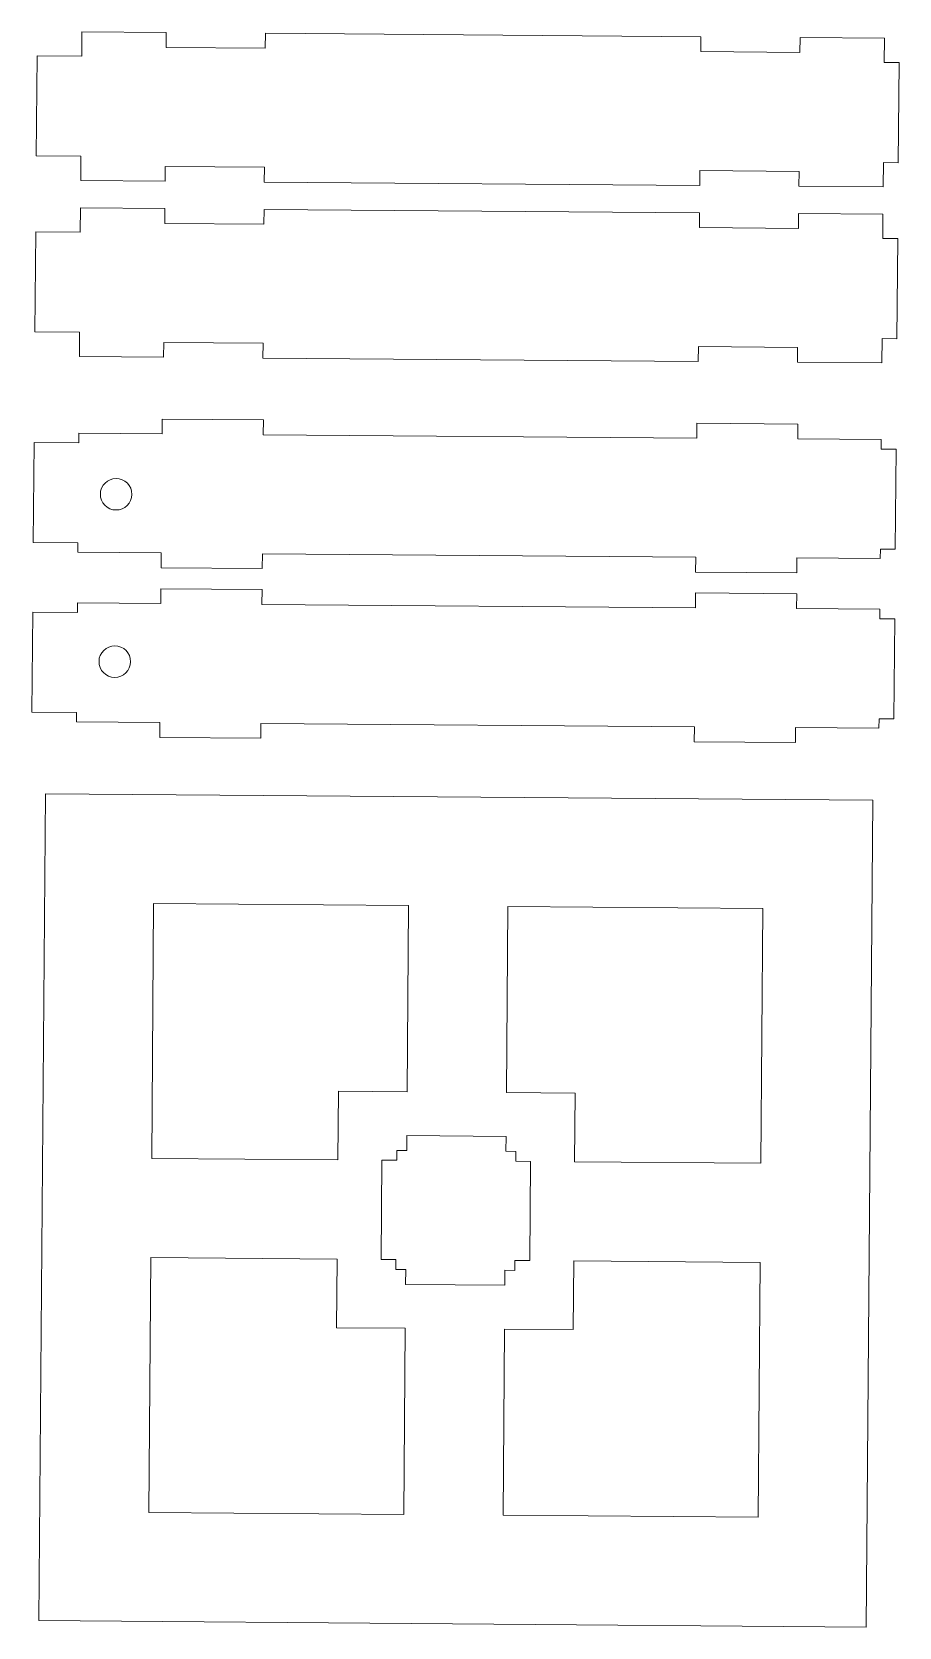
# Model space of a CAD drawing. Header units: inches. Extents: x -2.95 to 3.29, y -5.05 to 4.57.
# Drawn here: x 0.81 to 3.257, y -5.051 to -0.547 of the extents above; entities that cross this region are included whole.
import ezdxf

# ---------------------------------------------------------------- set-up
doc = ezdxf.new("R2010")
doc.units = ezdxf.units.IN
doc.header["$MEASUREMENT"] = 0
doc.layers.add('Katman 1', color=7, linetype='Continuous')

msp = doc.modelspace()

# ---------------------------------------------------------------- linework, layer by layer
at = {"layer": 'Katman 1', "color": 250, "lineweight": 9}
for points in [[(0.9507, -0.5466), (0.9507, -0.5466), (0.9501, -0.6152), (0.9501, -0.6152)], [(1.1886, -0.5484), (1.1886, -0.5484), (0.9507, -0.5466), (0.9507, -0.5466)], [(1.1883, -0.5904), (1.1883, -0.5904), (1.1886, -0.5484), (1.1886, -0.5484)], [(1.4686, -0.5506), (1.4686, -0.5506), (1.4683, -0.5926), (1.4683, -0.5926)], [(2.6974, -0.5603), (2.6974, -0.5603), (1.4686, -0.5506), (1.4686, -0.5506)], [(2.697, -0.6023), (2.697, -0.6023), (2.6974, -0.5603), (2.6974, -0.5603)], [(2.9773, -0.5625), (2.9773, -0.5625), (2.977, -0.6045), (2.977, -0.6045)], [(3.2153, -0.5643), (3.2153, -0.5643), (2.9773, -0.5625), (2.9773, -0.5625)], [(3.2148, -0.633), (3.2148, -0.633), (3.2153, -0.5643), (3.2153, -0.5643)], [(0.8242, -0.6142), (0.8242, -0.6142), (0.822, -0.8969), (0.822, -0.8969)], [(0.9501, -0.6152), (0.9501, -0.6152), (0.8242, -0.6142), (0.8242, -0.6142)], [(1.4683, -0.5926), (1.4683, -0.5926), (1.1883, -0.5904), (1.1883, -0.5904)], [(2.977, -0.6045), (2.977, -0.6045), (2.697, -0.6023), (2.697, -0.6023)], [(3.2568, -0.6333), (3.2568, -0.6333), (3.2148, -0.633), (3.2148, -0.633)], [(3.2546, -0.916), (3.2546, -0.916), (3.2568, -0.6333), (3.2568, -0.6333)], [(0.822, -0.8969), (0.822, -0.8969), (0.9479, -0.8979), (0.9479, -0.8979)], [(0.9479, -0.8979), (0.9479, -0.8979), (0.9474, -0.9666), (0.9474, -0.9666)], [(1.1853, -0.9684), (1.1853, -0.9684), (1.1857, -0.9264), (1.1857, -0.9264)], [(1.1857, -0.9264), (1.1857, -0.9264), (1.4657, -0.9286), (1.4657, -0.9286)], [(1.4657, -0.9286), (1.4657, -0.9286), (1.4653, -0.9706), (1.4653, -0.9706)], [(2.6941, -0.9803), (2.6941, -0.9803), (2.6944, -0.9382), (2.6944, -0.9382)], [(2.6944, -0.9382), (2.6944, -0.9382), (2.9744, -0.9404), (2.9744, -0.9404)], [(2.9744, -0.9404), (2.9744, -0.9404), (2.974, -0.9825), (2.974, -0.9825)], [(3.212, -0.9843), (3.212, -0.9843), (3.2126, -0.9157), (3.2126, -0.9157)], [(3.2126, -0.9157), (3.2126, -0.9157), (3.2546, -0.916), (3.2546, -0.916)], [(0.9474, -0.9666), (0.9474, -0.9666), (1.1853, -0.9684), (1.1853, -0.9684)], [(1.4653, -0.9706), (1.4653, -0.9706), (2.6941, -0.9803), (2.6941, -0.9803)], [(2.974, -0.9825), (2.974, -0.9825), (3.212, -0.9843), (3.212, -0.9843)], [(0.9462, -1.1121), (0.9462, -1.1121), (0.9468, -1.0435), (0.9468, -1.0435)], [(0.9468, -1.0435), (0.9468, -1.0435), (1.1847, -1.0454), (1.1847, -1.0454)], [(1.1847, -1.0454), (1.1847, -1.0454), (1.1844, -1.0874), (1.1844, -1.0874)], [(1.4644, -1.0896), (1.4644, -1.0896), (1.4647, -1.0476), (1.4647, -1.0476)], [(1.4647, -1.0476), (1.4647, -1.0476), (2.6935, -1.0572), (2.6935, -1.0572)], [(2.6935, -1.0572), (2.6935, -1.0572), (2.6931, -1.0992), (2.6931, -1.0992)], [(2.9731, -1.1014), (2.9731, -1.1014), (2.9734, -1.0594), (2.9734, -1.0594)], [(2.9734, -1.0594), (2.9734, -1.0594), (3.2114, -1.0613), (3.2114, -1.0613)], [(3.2114, -1.0613), (3.2114, -1.0613), (3.2109, -1.1299), (3.2109, -1.1299)], [(0.8181, -1.3939), (0.8181, -1.3939), (0.8203, -1.1112), (0.8203, -1.1112)], [(0.8203, -1.1112), (0.8203, -1.1112), (0.9462, -1.1121), (0.9462, -1.1121)], [(1.1844, -1.0874), (1.1844, -1.0874), (1.4644, -1.0896), (1.4644, -1.0896)], [(2.6931, -1.0992), (2.6931, -1.0992), (2.9731, -1.1014), (2.9731, -1.1014)], [(3.2109, -1.1299), (3.2109, -1.1299), (3.2529, -1.1302), (3.2529, -1.1302)], [(3.2529, -1.1302), (3.2529, -1.1302), (3.2507, -1.413), (3.2507, -1.413)], [(0.944, -1.3949), (0.944, -1.3949), (0.8181, -1.3939), (0.8181, -1.3939)], [(0.9435, -1.4635), (0.9435, -1.4635), (0.944, -1.3949), (0.944, -1.3949)], [(1.1818, -1.4234), (1.1818, -1.4234), (1.1814, -1.4654), (1.1814, -1.4654)], [(1.4618, -1.4256), (1.4618, -1.4256), (1.1818, -1.4234), (1.1818, -1.4234)], [(1.4614, -1.4676), (1.4614, -1.4676), (1.4618, -1.4256), (1.4618, -1.4256)], [(2.6905, -1.4352), (2.6905, -1.4352), (2.6902, -1.4772), (2.6902, -1.4772)], [(2.9705, -1.4374), (2.9705, -1.4374), (2.6905, -1.4352), (2.6905, -1.4352)], [(2.9701, -1.4794), (2.9701, -1.4794), (2.9705, -1.4374), (2.9705, -1.4374)], [(3.2087, -1.4127), (3.2087, -1.4127), (3.2081, -1.4813), (3.2081, -1.4813)], [(3.2507, -1.413), (3.2507, -1.413), (3.2087, -1.4127), (3.2087, -1.4127)], [(1.1814, -1.4654), (1.1814, -1.4654), (0.9435, -1.4635), (0.9435, -1.4635)], [(2.6902, -1.4772), (2.6902, -1.4772), (1.4614, -1.4676), (1.4614, -1.4676)], [(3.2081, -1.4813), (3.2081, -1.4813), (2.9701, -1.4794), (2.9701, -1.4794)], [(1.1773, -1.64), (1.1773, -1.64), (1.177, -1.682), (1.177, -1.682)], [(1.4629, -1.6422), (1.4629, -1.6422), (1.1773, -1.64), (1.1773, -1.64)], [(1.4625, -1.6842), (1.4625, -1.6842), (1.4629, -1.6422), (1.4629, -1.6422)], [(2.686, -1.6518), (2.686, -1.6518), (2.6857, -1.6938), (2.6857, -1.6938)], [(2.9715, -1.654), (2.9715, -1.654), (2.686, -1.6518), (2.686, -1.6518)], [(2.9712, -1.696), (2.9712, -1.696), (2.9715, -1.654), (2.9715, -1.654)], [(0.8156, -1.7057), (0.8156, -1.7057), (0.8134, -1.9885), (0.8134, -1.9885)], [(0.9416, -1.7067), (0.9416, -1.7067), (0.8156, -1.7057), (0.8156, -1.7057)], [(0.9418, -1.6801), (0.9418, -1.6801), (0.9416, -1.7067), (0.9416, -1.7067)], [(1.177, -1.682), (1.177, -1.682), (0.9418, -1.6801), (0.9418, -1.6801)], [(2.6857, -1.6938), (2.6857, -1.6938), (1.4625, -1.6842), (1.4625, -1.6842)], [(3.2064, -1.6979), (3.2064, -1.6979), (2.9712, -1.696), (2.9712, -1.696)], [(3.2062, -1.7245), (3.2062, -1.7245), (3.2064, -1.6979), (3.2064, -1.6979)], [(3.2482, -1.7248), (3.2482, -1.7248), (3.2062, -1.7245), (3.2062, -1.7245)], [(3.246, -2.0076), (3.246, -2.0076), (3.2482, -1.7248), (3.2482, -1.7248)], [(1.0027, -1.8518), (1.0027, -1.8518), (1.0035, -1.843), (1.0035, -1.843)], [(1.0035, -1.843), (1.0035, -1.843), (1.0064, -1.8346), (1.0064, -1.8346)], [(1.0064, -1.8346), (1.0064, -1.8346), (1.0103, -1.8269), (1.0103, -1.8269)], [(1.0103, -1.8269), (1.0103, -1.8269), (1.0159, -1.8207), (1.0159, -1.8207)], [(1.0159, -1.8207), (1.0159, -1.8207), (1.0226, -1.8152), (1.0226, -1.8152)], [(1.0226, -1.8152), (1.0226, -1.8152), (1.03, -1.811), (1.03, -1.811)], [(1.03, -1.811), (1.03, -1.811), (1.0384, -1.8086), (1.0384, -1.8086)], [(1.0384, -1.8086), (1.0384, -1.8086), (1.0475, -1.8077), (1.0475, -1.8077)], [(1.0475, -1.8077), (1.0475, -1.8077), (1.0563, -1.8088), (1.0563, -1.8088)], [(1.0563, -1.8088), (1.0563, -1.8088), (1.0647, -1.8113), (1.0647, -1.8113)], [(1.0647, -1.8113), (1.0647, -1.8113), (1.0723, -1.8156), (1.0723, -1.8156)], [(1.0723, -1.8156), (1.0723, -1.8156), (1.0789, -1.8212), (1.0789, -1.8212)], [(1.0789, -1.8212), (1.0789, -1.8212), (1.0841, -1.8275), (1.0841, -1.8275)], [(1.0841, -1.8275), (1.0841, -1.8275), (1.0883, -1.8353), (1.0883, -1.8353)], [(1.0883, -1.8353), (1.0883, -1.8353), (1.0906, -1.8437), (1.0906, -1.8437)], [(1.0906, -1.8437), (1.0906, -1.8437), (1.0916, -1.8525), (1.0916, -1.8525)], [(1.0034, -1.8608), (1.0034, -1.8608), (1.0027, -1.8518), (1.0027, -1.8518)], [(1.0061, -1.8693), (1.0061, -1.8693), (1.0034, -1.8608), (1.0034, -1.8608)], [(1.0099, -1.8766), (1.0099, -1.8766), (1.0061, -1.8693), (1.0061, -1.8693)], [(1.0154, -1.8833), (1.0154, -1.8833), (1.0099, -1.8766), (1.0099, -1.8766)], [(1.022, -1.889), (1.022, -1.889), (1.0154, -1.8833), (1.0154, -1.8833)], [(1.0294, -1.8929), (1.0294, -1.8929), (1.022, -1.889), (1.022, -1.889)], [(1.0717, -1.8894), (1.0717, -1.8894), (1.064, -1.8932), (1.064, -1.8932)], [(1.0784, -1.8838), (1.0784, -1.8838), (1.0717, -1.8894), (1.0717, -1.8894)], [(1.0837, -1.8772), (1.0837, -1.8772), (1.0784, -1.8838), (1.0784, -1.8838)], [(1.088, -1.8699), (1.088, -1.8699), (1.0837, -1.8772), (1.0837, -1.8772)], [(1.0905, -1.8615), (1.0905, -1.8615), (1.088, -1.8699), (1.088, -1.8699)], [(1.0916, -1.8525), (1.0916, -1.8525), (1.0905, -1.8615), (1.0905, -1.8615)], [(1.0377, -1.8958), (1.0377, -1.8958), (1.0294, -1.8929), (1.0294, -1.8929)], [(1.0469, -1.8965), (1.0469, -1.8965), (1.0377, -1.8958), (1.0377, -1.8958)], [(1.0556, -1.8959), (1.0556, -1.8959), (1.0469, -1.8965), (1.0469, -1.8965)], [(1.064, -1.8932), (1.064, -1.8932), (1.0556, -1.8959), (1.0556, -1.8959)], [(0.8134, -1.9885), (0.8134, -1.9885), (0.9394, -1.9895), (0.9394, -1.9895)], [(0.9394, -1.9895), (0.9394, -1.9895), (0.9391, -2.0161), (0.9391, -2.0161)], [(0.9391, -2.0161), (0.9391, -2.0161), (1.1743, -2.0179), (1.1743, -2.0179)], [(1.1743, -2.0179), (1.1743, -2.0179), (1.174, -2.0599), (1.174, -2.0599)], [(1.4596, -2.0621), (1.4596, -2.0621), (1.4599, -2.0202), (1.4599, -2.0202)], [(1.4599, -2.0202), (1.4599, -2.0202), (2.683, -2.0298), (2.683, -2.0298)], [(3.2038, -2.0339), (3.2038, -2.0339), (3.204, -2.0073), (3.204, -2.0073)], [(3.204, -2.0073), (3.204, -2.0073), (3.246, -2.0076), (3.246, -2.0076)], [(1.174, -2.0599), (1.174, -2.0599), (1.4596, -2.0621), (1.4596, -2.0621)], [(2.683, -2.0298), (2.683, -2.0298), (2.6827, -2.0717), (2.6827, -2.0717)], [(2.6827, -2.0717), (2.6827, -2.0717), (2.9682, -2.074), (2.9682, -2.074)], [(2.9682, -2.074), (2.9682, -2.074), (2.9686, -2.032), (2.9686, -2.032)], [(2.9686, -2.032), (2.9686, -2.032), (3.2038, -2.0339), (3.2038, -2.0339)], [(0.9378, -2.1858), (0.9378, -2.1858), (0.938, -2.1592), (0.938, -2.1592)], [(0.938, -2.1592), (0.938, -2.1592), (1.1732, -2.1611), (1.1732, -2.1611)], [(1.1732, -2.1611), (1.1732, -2.1611), (1.1735, -2.1191), (1.1735, -2.1191)], [(1.1735, -2.1191), (1.1735, -2.1191), (1.4591, -2.1213), (1.4591, -2.1213)], [(1.4591, -2.1213), (1.4591, -2.1213), (1.4588, -2.1633), (1.4588, -2.1633)], [(2.6819, -2.1729), (2.6819, -2.1729), (2.6822, -2.1309), (2.6822, -2.1309)], [(2.6822, -2.1309), (2.6822, -2.1309), (2.9678, -2.1332), (2.9678, -2.1332)], [(2.9678, -2.1332), (2.9678, -2.1332), (2.9675, -2.1751), (2.9675, -2.1751)], [(0.8096, -2.4676), (0.8096, -2.4676), (0.8119, -2.1849), (0.8119, -2.1849)], [(0.8119, -2.1849), (0.8119, -2.1849), (0.9378, -2.1858), (0.9378, -2.1858)], [(1.4588, -2.1633), (1.4588, -2.1633), (2.6819, -2.1729), (2.6819, -2.1729)], [(2.9675, -2.1751), (2.9675, -2.1751), (3.2027, -2.177), (3.2027, -2.177)], [(3.2027, -2.177), (3.2027, -2.177), (3.2025, -2.2036), (3.2025, -2.2036)], [(3.2025, -2.2036), (3.2025, -2.2036), (3.2445, -2.2039), (3.2445, -2.2039)], [(3.2445, -2.2039), (3.2445, -2.2039), (3.2422, -2.4867), (3.2422, -2.4867)], [(1.0122, -2.2932), (1.0122, -2.2932), (1.0066, -2.2998), (1.0066, -2.2998)], [(1.0189, -2.2876), (1.0189, -2.2876), (1.0122, -2.2932), (1.0122, -2.2932)], [(1.0263, -2.2838), (1.0263, -2.2838), (1.0189, -2.2876), (1.0189, -2.2876)], [(1.0347, -2.2811), (1.0347, -2.2811), (1.0263, -2.2838), (1.0263, -2.2838)], [(1.0438, -2.2805), (1.0438, -2.2805), (1.0347, -2.2811), (1.0347, -2.2811)], [(1.0525, -2.2812), (1.0525, -2.2812), (1.0438, -2.2805), (1.0438, -2.2805)], [(1.0609, -2.2841), (1.0609, -2.2841), (1.0525, -2.2812), (1.0525, -2.2812)], [(1.0686, -2.288), (1.0686, -2.288), (1.0609, -2.2841), (1.0609, -2.2841)], [(1.0752, -2.2937), (1.0752, -2.2937), (1.0686, -2.288), (1.0686, -2.288)], [(1.0804, -2.3003), (1.0804, -2.3003), (1.0752, -2.2937), (1.0752, -2.2937)], [(0.9998, -2.3154), (0.9998, -2.3154), (0.999, -2.3246), (0.999, -2.3246)], [(0.999, -2.3246), (0.999, -2.3246), (0.9996, -2.3333), (0.9996, -2.3333)], [(0.9996, -2.3333), (0.9996, -2.3333), (1.0024, -2.3417), (1.0024, -2.3417)], [(1.0026, -2.3071), (1.0026, -2.3071), (0.9998, -2.3154), (0.9998, -2.3154)], [(1.0024, -2.3417), (1.0024, -2.3417), (1.0062, -2.3495), (1.0062, -2.3495)], [(1.0066, -2.2998), (1.0066, -2.2998), (1.0026, -2.3071), (1.0026, -2.3071)], [(1.0846, -2.3077), (1.0846, -2.3077), (1.0804, -2.3003), (1.0804, -2.3003)], [(1.0843, -2.3424), (1.0843, -2.3424), (1.0868, -2.334), (1.0868, -2.334)], [(1.0869, -2.3161), (1.0869, -2.3161), (1.0846, -2.3077), (1.0846, -2.3077)], [(1.0868, -2.334), (1.0868, -2.334), (1.0879, -2.3252), (1.0879, -2.3252)], [(1.0879, -2.3252), (1.0879, -2.3252), (1.0869, -2.3161), (1.0869, -2.3161)], [(1.0062, -2.3495), (1.0062, -2.3495), (1.0117, -2.3558), (1.0117, -2.3558)], [(1.0117, -2.3558), (1.0117, -2.3558), (1.0183, -2.3614), (1.0183, -2.3614)], [(1.0183, -2.3614), (1.0183, -2.3614), (1.0257, -2.3657), (1.0257, -2.3657)], [(1.0257, -2.3657), (1.0257, -2.3657), (1.034, -2.3682), (1.034, -2.3682)], [(1.034, -2.3682), (1.034, -2.3682), (1.0431, -2.3693), (1.0431, -2.3693)], [(1.0431, -2.3693), (1.0431, -2.3693), (1.0519, -2.3684), (1.0519, -2.3684)], [(1.0519, -2.3684), (1.0519, -2.3684), (1.0603, -2.366), (1.0603, -2.366)], [(1.0603, -2.366), (1.0603, -2.366), (1.068, -2.3618), (1.068, -2.3618)], [(1.068, -2.3618), (1.068, -2.3618), (1.0747, -2.3563), (1.0747, -2.3563)], [(1.0747, -2.3563), (1.0747, -2.3563), (1.08, -2.35), (1.08, -2.35)], [(1.08, -2.35), (1.08, -2.35), (1.0843, -2.3424), (1.0843, -2.3424)], [(0.9356, -2.4686), (0.9356, -2.4686), (0.8096, -2.4676), (0.8096, -2.4676)], [(0.9354, -2.4952), (0.9354, -2.4952), (0.9356, -2.4686), (0.9356, -2.4686)], [(1.1706, -2.497), (1.1706, -2.497), (0.9354, -2.4952), (0.9354, -2.4952)], [(1.1702, -2.539), (1.1702, -2.539), (1.1706, -2.497), (1.1706, -2.497)], [(1.4561, -2.4993), (1.4561, -2.4993), (1.4558, -2.5413), (1.4558, -2.5413)], [(2.6793, -2.5089), (2.6793, -2.5089), (1.4561, -2.4993), (1.4561, -2.4993)], [(2.6789, -2.5509), (2.6789, -2.5509), (2.6793, -2.5089), (2.6793, -2.5089)], [(2.9648, -2.5111), (2.9648, -2.5111), (2.9645, -2.5531), (2.9645, -2.5531)], [(3.2, -2.5129), (3.2, -2.5129), (2.9648, -2.5111), (2.9648, -2.5111)], [(3.2002, -2.4864), (3.2002, -2.4864), (3.2, -2.5129), (3.2, -2.5129)], [(3.2422, -2.4867), (3.2422, -2.4867), (3.2002, -2.4864), (3.2002, -2.4864)], [(1.4558, -2.5413), (1.4558, -2.5413), (1.1702, -2.539), (1.1702, -2.539)], [(2.9645, -2.5531), (2.9645, -2.5531), (2.6789, -2.5509), (2.6789, -2.5509)], [(0.8476, -2.6978), (0.8476, -2.6978), (0.8293, -5.0327), (0.8293, -5.0327)], [(3.1826, -2.7161), (3.1826, -2.7161), (0.8476, -2.6978), (0.8476, -2.6978)], [(3.1643, -5.051), (3.1643, -5.051), (3.1826, -2.7161), (3.1826, -2.7161)], [(1.1476, -3.7276), (1.1476, -3.7276), (1.1532, -3.0081), (1.1532, -3.0081)], [(1.1532, -3.0081), (1.1532, -3.0081), (1.8727, -3.0138), (1.8727, -3.0138)], [(1.8727, -3.0138), (1.8727, -3.0138), (1.8686, -3.5394), (1.8686, -3.5394)], [(2.1485, -3.5416), (2.1485, -3.5416), (2.1527, -3.016), (2.1527, -3.016)], [(2.1527, -3.016), (2.1527, -3.016), (2.8722, -3.0216), (2.8722, -3.0216)], [(2.8722, -3.0216), (2.8722, -3.0216), (2.8666, -3.7411), (2.8666, -3.7411)], [(1.6747, -3.5379), (1.6747, -3.5379), (1.6732, -3.7317), (1.6732, -3.7317)], [(1.8686, -3.5394), (1.8686, -3.5394), (1.6747, -3.5379), (1.6747, -3.5379)], [(2.3424, -3.5431), (2.3424, -3.5431), (2.1485, -3.5416), (2.1485, -3.5416)], [(2.3409, -3.737), (2.3409, -3.737), (2.3424, -3.5431), (2.3424, -3.5431)], [(1.8673, -3.7053), (1.8673, -3.7053), (1.8676, -3.6633), (1.8676, -3.6633)], [(1.8676, -3.6633), (1.8676, -3.6633), (2.1476, -3.6655), (2.1476, -3.6655)], [(2.1476, -3.6655), (2.1476, -3.6655), (2.1472, -3.7075), (2.1472, -3.7075)], [(1.6732, -3.7317), (1.6732, -3.7317), (1.1476, -3.7276), (1.1476, -3.7276)], [(1.7949, -4.0127), (1.7949, -4.0127), (1.7971, -3.7327), (1.7971, -3.7327)], [(1.7971, -3.7327), (1.7971, -3.7327), (1.8391, -3.733), (1.8391, -3.733)], [(1.8391, -3.733), (1.8391, -3.733), (1.8393, -3.7051), (1.8393, -3.7051)], [(1.8393, -3.7051), (1.8393, -3.7051), (1.8673, -3.7053), (1.8673, -3.7053)], [(2.1472, -3.7075), (2.1472, -3.7075), (2.1752, -3.7077), (2.1752, -3.7077)], [(2.1752, -3.7077), (2.1752, -3.7077), (2.175, -3.7357), (2.175, -3.7357)], [(2.175, -3.7357), (2.175, -3.7357), (2.2171, -3.736), (2.2171, -3.736)], [(2.2171, -3.736), (2.2171, -3.736), (2.2149, -4.016), (2.2149, -4.016)], [(2.8666, -3.7411), (2.8666, -3.7411), (2.3409, -3.737), (2.3409, -3.737)], [(1.1397, -4.7271), (1.1397, -4.7271), (1.1454, -4.0076), (1.1454, -4.0076)], [(1.1454, -4.0076), (1.1454, -4.0076), (1.671, -4.0117), (1.671, -4.0117)], [(1.671, -4.0117), (1.671, -4.0117), (1.6695, -4.2056), (1.6695, -4.2056)], [(1.8369, -4.0131), (1.8369, -4.0131), (1.7949, -4.0127), (1.7949, -4.0127)], [(1.8367, -4.041), (1.8367, -4.041), (1.8369, -4.0131), (1.8369, -4.0131)], [(1.8647, -4.0412), (1.8647, -4.0412), (1.8367, -4.041), (1.8367, -4.041)], [(1.8643, -4.0832), (1.8643, -4.0832), (1.8647, -4.0412), (1.8647, -4.0412)], [(2.1446, -4.0434), (2.1446, -4.0434), (2.1443, -4.0854), (2.1443, -4.0854)], [(2.1726, -4.0437), (2.1726, -4.0437), (2.1446, -4.0434), (2.1446, -4.0434)], [(2.1728, -4.0157), (2.1728, -4.0157), (2.1726, -4.0437), (2.1726, -4.0437)], [(2.2149, -4.016), (2.2149, -4.016), (2.1728, -4.0157), (2.1728, -4.0157)], [(2.3372, -4.2109), (2.3372, -4.2109), (2.3387, -4.017), (2.3387, -4.017)], [(2.3387, -4.017), (2.3387, -4.017), (2.8644, -4.0211), (2.8644, -4.0211)], [(2.8644, -4.0211), (2.8644, -4.0211), (2.8587, -4.7406), (2.8587, -4.7406)], [(2.1443, -4.0854), (2.1443, -4.0854), (1.8643, -4.0832), (1.8643, -4.0832)], [(1.6695, -4.2056), (1.6695, -4.2056), (1.8634, -4.2072), (1.8634, -4.2072)], [(1.8634, -4.2072), (1.8634, -4.2072), (1.8592, -4.7328), (1.8592, -4.7328)], [(2.1392, -4.735), (2.1392, -4.735), (2.1433, -4.2094), (2.1433, -4.2094)], [(2.1433, -4.2094), (2.1433, -4.2094), (2.3372, -4.2109), (2.3372, -4.2109)], [(1.8592, -4.7328), (1.8592, -4.7328), (1.1397, -4.7271), (1.1397, -4.7271)], [(2.8587, -4.7406), (2.8587, -4.7406), (2.1392, -4.735), (2.1392, -4.735)], [(0.8293, -5.0327), (0.8293, -5.0327), (3.1643, -5.051), (3.1643, -5.051)]]:
    msp.add_open_spline(points, degree=3, dxfattribs=at)

doc.saveas('drawing.dxf')
